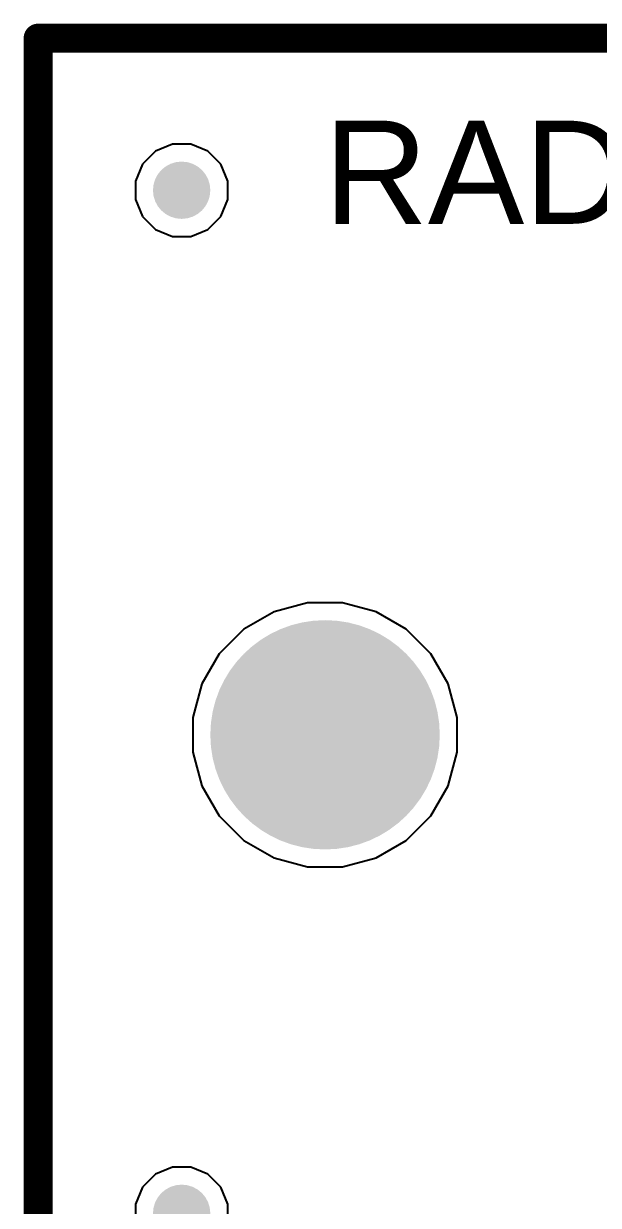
# Model space of a CAD drawing. Header units: millimetres. Extents: x -0.05 to 1.48, y -0.21 to 0.41.
# Drawn here: x -0.0542 to 0.143, y 0.0027 to 0.4085 of the extents above; entities that cross this region are included whole.
import ezdxf

# ---------------------------------------------------------------- set-up
doc = ezdxf.new("R2010")
doc.units = ezdxf.units.MM
doc.header["$MEASUREMENT"] = 0
for name, color, linetype in [('BottomLayer', 5, 'Continuous'), ('BottomPaste', 16, 'Continuous'), ('BottomSolder', 6, 'Continuous'), ('Mechanical2', 216, 'Continuous'), ('MultiLayer', 9, 'Continuous'), ('PadHoleLayer', 156, 'Continuous'), ('TopLayer', 1, 'Continuous'), ('TopOverlay', 2, 'Continuous'), ('TopPaste', 8, 'Continuous'), ('TopSolder', 216, 'Continuous')]:
    doc.layers.add(name, color=color, linetype=linetype)
doc.styles.add('Arial', font='', dxfattribs={"height": 0.2})
doc.styles.get('Arial').set_extended_font_data('Arial')

msp = doc.modelspace()

# ---------------------------------------------------------------- hatches: boundary and pattern name
at = {"layer": 'BottomLayer'}
h = msp.add_hatch(color=5, dxfattribs=at)
edge = h.paths.add_edge_path()
edge.add_arc((0, 0.35133), 0.00984, 0, 360)
h = msp.add_hatch(color=5, dxfattribs=at)
edge = h.paths.add_edge_path()
edge.add_arc((0.04921, 0.16432), 0.03937, 0, 360)
at = {"layer": 'BottomPaste'}
h = msp.add_hatch(color=16, dxfattribs=at)
edge = h.paths.add_edge_path()
edge.add_arc((0, 0.35133), 0.00984, 0, 360)
at = {"layer": 'BottomSolder'}
h = msp.add_hatch(color=6, dxfattribs=at)
edge = h.paths.add_edge_path()
edge.add_arc((0, 0.35133), 0.00984, 0, 360)
h = msp.add_hatch(color=6, dxfattribs=at)
edge = h.paths.add_edge_path()
edge.add_arc((0.04921, 0.16432), 0.03937, 0, 360)
at = {"layer": 'MultiLayer'}
h = msp.add_hatch(color=9, dxfattribs=at)
edge = h.paths.add_edge_path()
edge.add_arc((0.04921, 0.16432), 0.03937, 0, 360)
at = {"layer": 'PadHoleLayer'}
h = msp.add_hatch(color=156, dxfattribs=at)
edge = h.paths.add_edge_path()
edge.add_arc((0.04921, 0.16432), 0.03937, 0, 360)
at = {"layer": 'TopLayer'}
h = msp.add_hatch(color=1, dxfattribs=at)
edge = h.paths.add_edge_path()
edge.add_arc((0, 0.35133), 0.00984, 0, 360)
h = msp.add_hatch(color=1, dxfattribs=at)
edge = h.paths.add_edge_path()
edge.add_arc((0.04921, 0.16432), 0.03937, 0, 360)
h = msp.add_hatch(color=1, dxfattribs=at)
edge = h.paths.add_edge_path()
edge.add_arc((0, 0), 0.00984, 0, 360)
at = {"layer": 'TopPaste'}
h = msp.add_hatch(color=8, dxfattribs=at)
edge = h.paths.add_edge_path()
edge.add_arc((0, 0.35133), 0.00984, 0, 360)
h = msp.add_hatch(color=8, dxfattribs=at)
edge = h.paths.add_edge_path()
edge.add_arc((0, 0), 0.00984, 0, 360)
at = {"layer": 'TopSolder'}
h = msp.add_hatch(color=216, dxfattribs=at)
edge = h.paths.add_edge_path()
edge.add_arc((0, 0.35133), 0.00984, 0, 360)
h = msp.add_hatch(color=216, dxfattribs=at)
edge = h.paths.add_edge_path()
edge.add_arc((0.04921, 0.16432), 0.03937, 0, 360)
h = msp.add_hatch(color=216, dxfattribs=at)
edge = h.paths.add_edge_path()
edge.add_arc((0, 0), 0.00984, 0, 360)

# ---------------------------------------------------------------- linework, layer by layer
at = {"layer": 'BottomLayer'}
for p, q in [((-0.04921, -0.04921), (-0.04921, 0.40354)), ((-0.04921, 0.40354), (1.28937, 0.40354)), ((-0.00315, 0.36717), (-0.00897, 0.36476)), ((0.00315, 0.36717), (-0.00315, 0.36717)), ((0.00897, 0.36476), (0.00315, 0.36717)), ((-0.00897, 0.36476), (-0.01343, 0.3603)), ((0.01343, 0.3603), (0.00897, 0.36476)), ((-0.01343, 0.3603), (-0.01584, 0.35448)), ((0.01584, 0.35448), (0.01343, 0.3603)), ((-0.01584, 0.35448), (-0.01584, 0.34818)), ((0.01584, 0.34818), (0.01584, 0.35448)), ((-0.01584, 0.34818), (-0.01343, 0.34235)), ((0.01343, 0.34235), (0.01584, 0.34818)), ((-0.01343, 0.34235), (-0.00897, 0.3379)), ((0.00897, 0.3379), (0.01343, 0.34235)), ((-0.00897, 0.3379), (-0.00315, 0.33549)), ((0.00315, 0.33549), (0.00897, 0.3379)), ((-0.00315, 0.33549), (0.00315, 0.33549)), ((0.04324, 0.20969), (0.0317, 0.2066)), ((0.05518, 0.20969), (0.04324, 0.20969)), ((0.06672, 0.2066), (0.05518, 0.20969)), ((0.0317, 0.2066), (0.02135, 0.20063)), ((0.07707, 0.20063), (0.06672, 0.2066)), ((0.02135, 0.20063), (0.01291, 0.19218)), ((0.08552, 0.19218), (0.07707, 0.20063)), ((0.01291, 0.19218), (0.00693, 0.18183)), ((0.09149, 0.18183), (0.08552, 0.19218)), ((0.00693, 0.18183), (0.00384, 0.1703)), ((0.09458, 0.1703), (0.09149, 0.18183)), ((0.00384, 0.1703), (0.00384, 0.15835)), ((0.09458, 0.15835), (0.09458, 0.1703)), ((0.00384, 0.15835), (0.00693, 0.14681)), ((0.09149, 0.14681), (0.09458, 0.15835)), ((0.00693, 0.14681), (0.01291, 0.13646)), ((0.08552, 0.13646), (0.09149, 0.14681)), ((0.01291, 0.13646), (0.02135, 0.12802)), ((0.07707, 0.12802), (0.08552, 0.13646)), ((0.02135, 0.12802), (0.0317, 0.12204)), ((0.06672, 0.12204), (0.07707, 0.12802)), ((0.0317, 0.12204), (0.04324, 0.11895)), ((0.05518, 0.11895), (0.06672, 0.12204)), ((0.04324, 0.11895), (0.05518, 0.11895))]:
    msp.add_line(p, q, dxfattribs=at)
at = {"layer": 'Mechanical2', "const_width": 0.01}
for points in [[(-0.04921, 0.40354), (1.28937, 0.40354)], [(-0.04921, -0.04921), (-0.04921, 0.40354)]]:
    msp.add_lwpolyline(points, dxfattribs=at)
at = {"layer": 'Mechanical2', "const_width": 0.005}
msp.add_lwpolyline([(-0.05171, 0.40354, 1), (-0.04671, 0.40354, 1)], format="xyb", close=True, dxfattribs=at)
msp.add_lwpolyline([(-0.05171, 0.40354, 1), (-0.04671, 0.40354, 1)], format="xyb", close=True, dxfattribs=at)
at = {"layer": 'TopLayer'}
for p, q in [((-0.04921, -0.04921), (-0.04921, 0.40354)), ((-0.04921, 0.40354), (1.28937, 0.40354)), ((-0.00315, 0.36717), (-0.00897, 0.36476)), ((0.00315, 0.36717), (-0.00315, 0.36717)), ((0.00897, 0.36476), (0.00315, 0.36717)), ((-0.00897, 0.36476), (-0.01343, 0.3603)), ((0.01343, 0.3603), (0.00897, 0.36476)), ((-0.01343, 0.3603), (-0.01584, 0.35448)), ((0.01584, 0.35448), (0.01343, 0.3603)), ((-0.01584, 0.35448), (-0.01584, 0.34818)), ((0.01584, 0.34818), (0.01584, 0.35448)), ((-0.01584, 0.34818), (-0.01343, 0.34235)), ((0.01343, 0.34235), (0.01584, 0.34818)), ((-0.01343, 0.34235), (-0.00897, 0.3379)), ((0.00897, 0.3379), (0.01343, 0.34235)), ((-0.00897, 0.3379), (-0.00315, 0.33549)), ((0.00315, 0.33549), (0.00897, 0.3379)), ((-0.00315, 0.33549), (0.00315, 0.33549)), ((0.04324, 0.20969), (0.0317, 0.2066)), ((0.05518, 0.20969), (0.04324, 0.20969)), ((0.06672, 0.2066), (0.05518, 0.20969)), ((0.0317, 0.2066), (0.02135, 0.20063)), ((0.07707, 0.20063), (0.06672, 0.2066)), ((0.02135, 0.20063), (0.01291, 0.19218)), ((0.08552, 0.19218), (0.07707, 0.20063)), ((0.01291, 0.19218), (0.00693, 0.18183)), ((0.09149, 0.18183), (0.08552, 0.19218)), ((0.00693, 0.18183), (0.00384, 0.1703)), ((0.09458, 0.1703), (0.09149, 0.18183)), ((0.00384, 0.1703), (0.00384, 0.15835)), ((0.09458, 0.15835), (0.09458, 0.1703)), ((0.00384, 0.15835), (0.00693, 0.14681)), ((0.09149, 0.14681), (0.09458, 0.15835)), ((0.00693, 0.14681), (0.01291, 0.13646)), ((0.08552, 0.13646), (0.09149, 0.14681)), ((0.01291, 0.13646), (0.02135, 0.12802)), ((0.07707, 0.12802), (0.08552, 0.13646)), ((0.02135, 0.12802), (0.0317, 0.12204)), ((0.06672, 0.12204), (0.07707, 0.12802)), ((0.0317, 0.12204), (0.04324, 0.11895)), ((0.05518, 0.11895), (0.06672, 0.12204)), ((0.04324, 0.11895), (0.05518, 0.11895)), ((-0.00897, 0.01343), (-0.01343, 0.00897)), ((-0.00315, 0.01584), (-0.00897, 0.01343)), ((0.00315, 0.01584), (-0.00315, 0.01584)), ((0.00897, 0.01343), (0.00315, 0.01584)), ((0.01343, 0.00897), (0.00897, 0.01343)), ((-0.01343, 0.00897), (-0.01584, 0.00315)), ((0.01584, 0.00315), (0.01343, 0.00897)), ((-0.01584, 0.00315), (-0.01584, -0.00315)), ((0.01584, -0.00315), (0.01584, 0.00315))]:
    msp.add_line(p, q, dxfattribs=at)

# ---------------------------------------------------------------- texts
at = {"layer": 'TopOverlay', "style": 'Arial'}
msp.add_text('RADAR revA', height=0.035433, dxfattribs=at).set_placement((0.04879, 0.33979))

doc.saveas('drawing.dxf')
